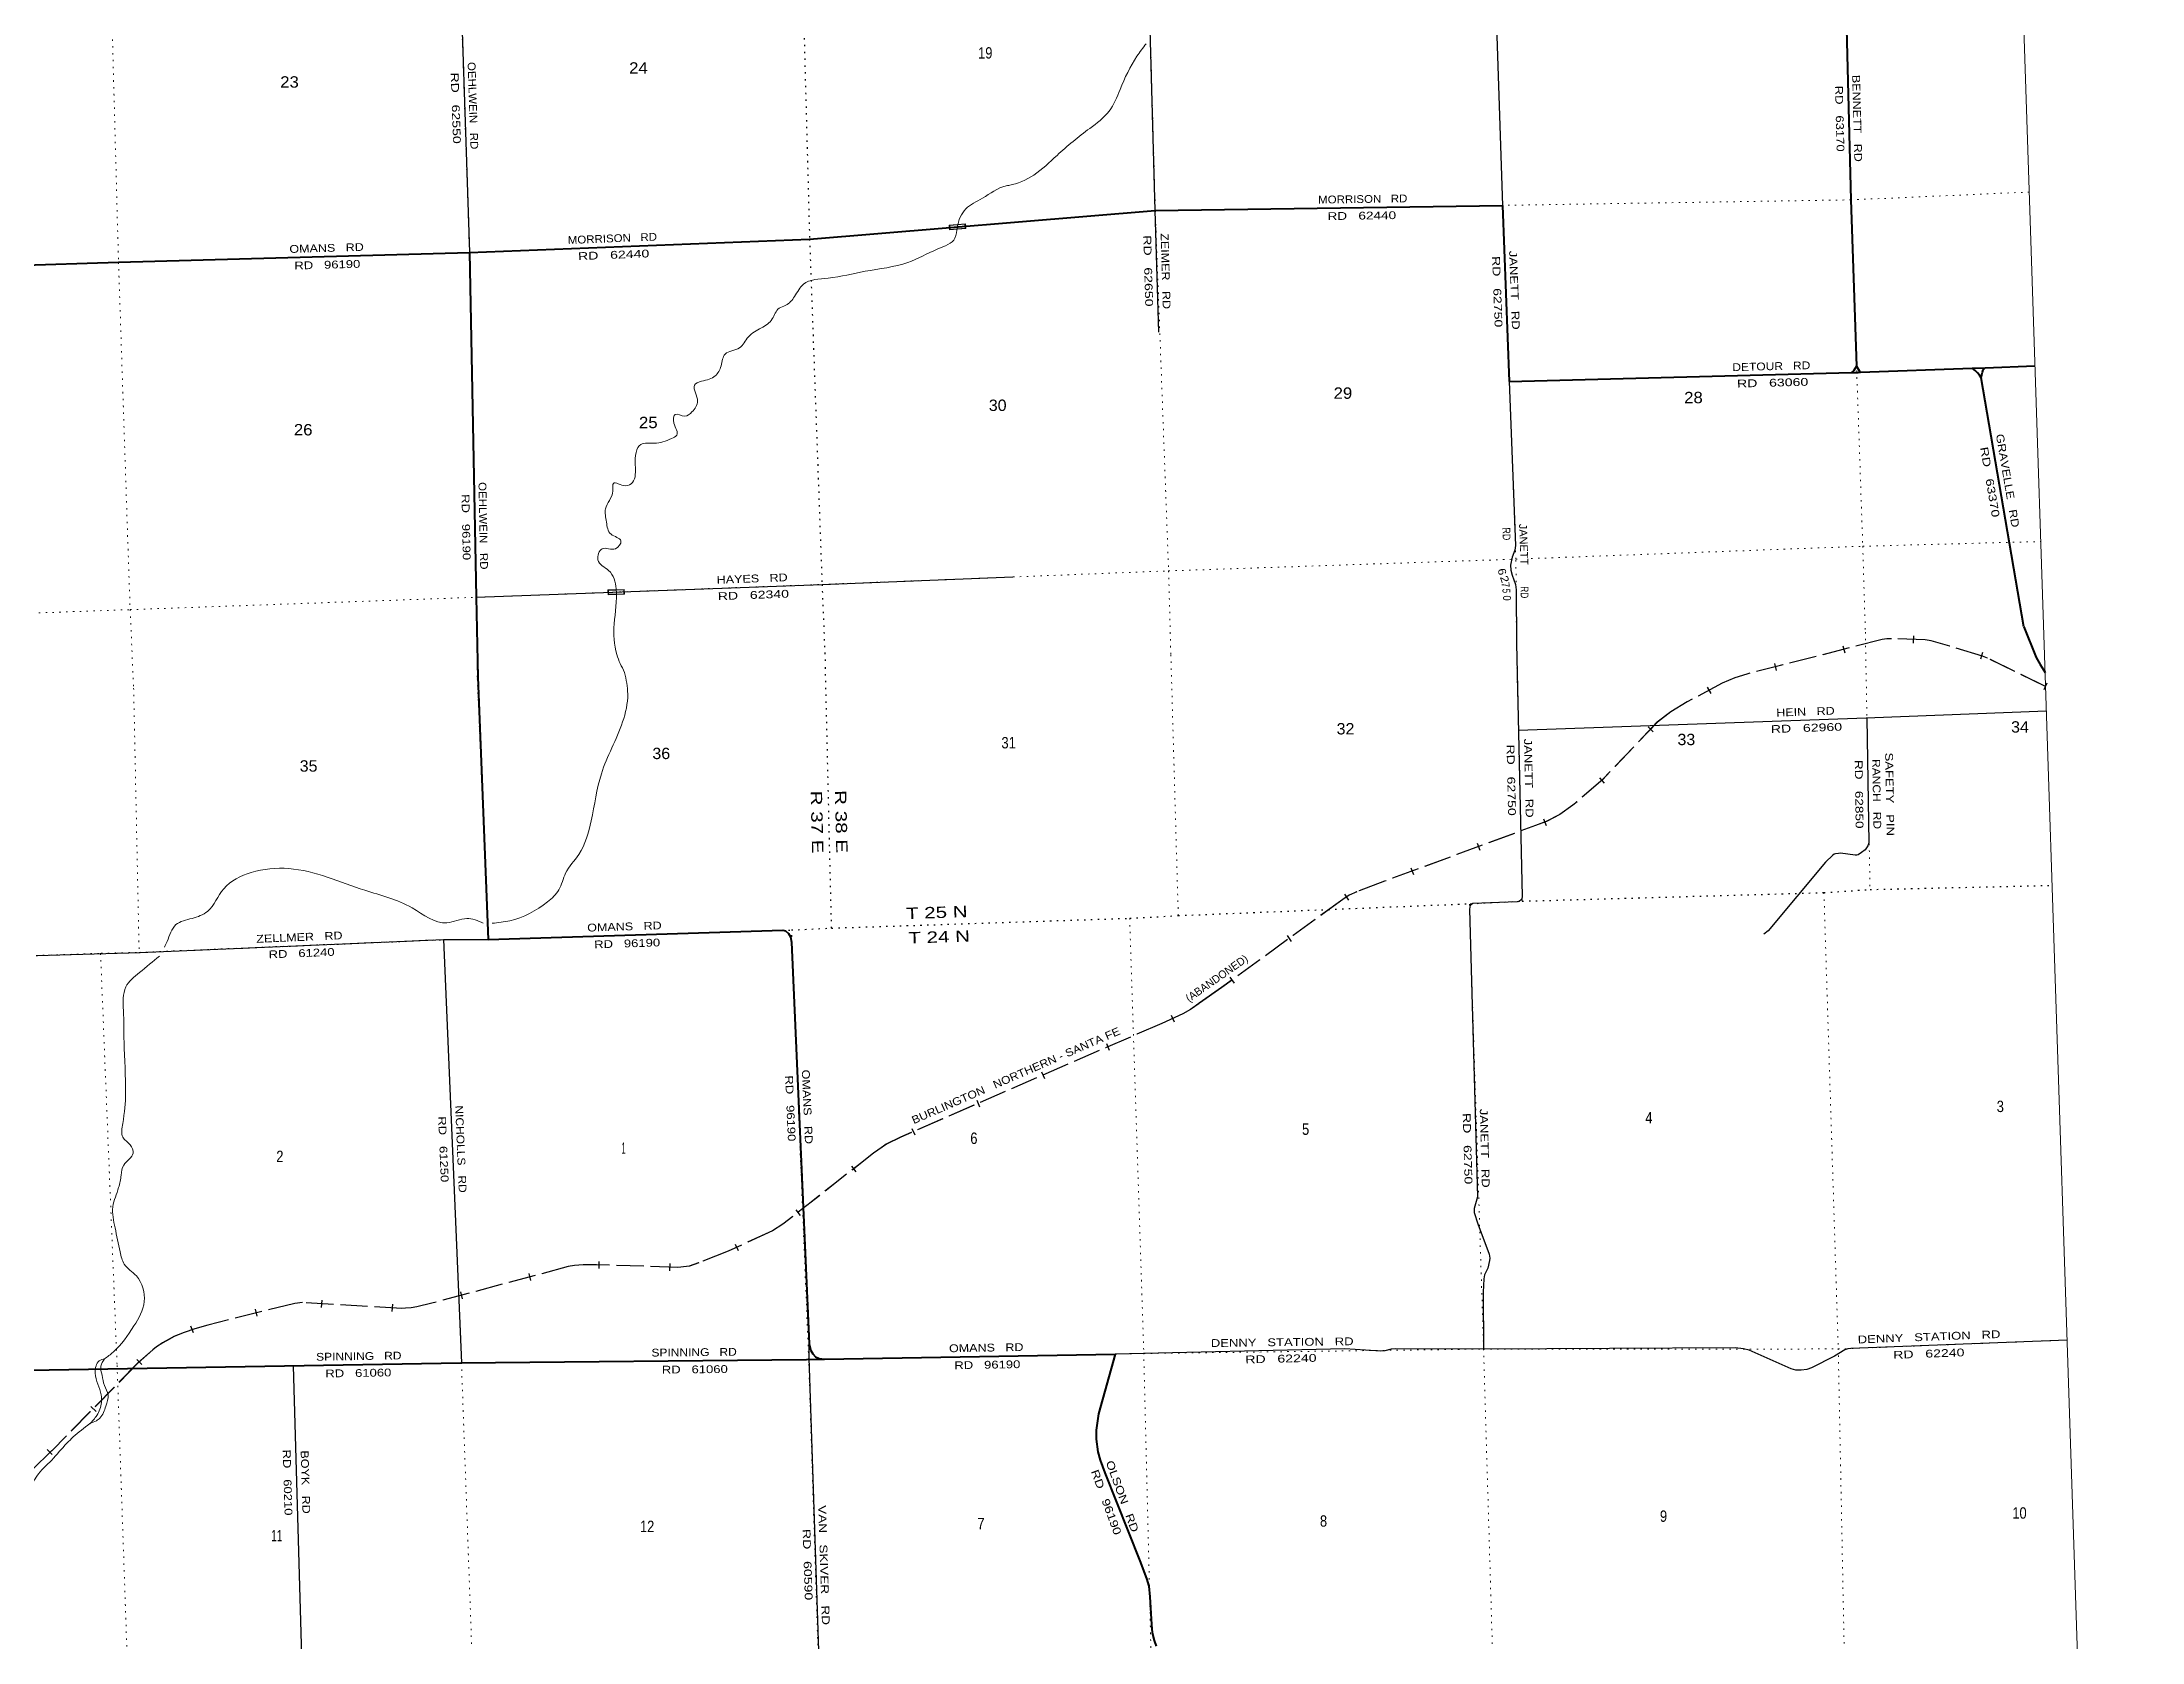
# Model space of a CAD drawing. Header units: feet. Extents: x 493183 to 745759, y 5472 to 195788.
# Drawn here: x 713466 to 745759, y 42535 to 67137 of the extents above; entities that cross this region are included whole.
import ezdxf
from ezdxf.enums import TextEntityAlignment as Align

# ---------------------------------------------------------------- set-up
doc = ezdxf.new("R2010")
doc.units = ezdxf.units.FT
doc.header["$LTSCALE"] = 70
doc.linetypes.add('DOTTED', pattern=[1.5, 0.3, -1.2])
doc.linetypes.add('LONG_DASHED', pattern=[7.5, 6, -1.5])
for name, color, linetype, lineweight in [('26', 7, 'Continuous', 40), ('27', 7, 'Continuous', 13), ('29', 7, 'Continuous', 25), ('31', 7, 'Continuous', 13), ('34', 7, 'Continuous', 25), ('39', 7, 'Continuous', 13), ('4', 7, 'Continuous', 13), ('6', 7, 'DOTTED', 25), ('61', 7, 'Continuous', 13), ('63', 7, 'Continuous', 25), ('7', 7, 'DOTTED', 13)]:
    doc.layers.add(name, color=color, linetype=linetype, lineweight=lineweight)
doc.layers.add('30', color=7, linetype='Continuous')

msp = doc.modelspace()

# ---------------------------------------------------------------- linework, layer by layer
at = {"layer": '26'}
for p, q in [((736028.05, 61917.54), (741293.85, 62053.83)), ((743941.67, 58144.32), (743287.92, 61973.53))]:
    msp.add_line(p, q, dxfattribs=at)
for points in [[(741142.81, 70178.44), (741281.63, 64709.5), (741369.12, 62153.42)], [(730585.32, 64545.76), (730586.22, 64545.83), (735926.95, 64625.37), (736028.05, 61917.54)], [(720038.8, 63901.75), (725269.76, 64106.06), (730586.22, 64545.83)], [(713038.33, 63700.65), (714642.45, 63749.37), (720038.8, 63901.75)], [(720038.8, 63901.75), (720142.83, 58598.9), (720169.24, 57372.12)], [(741369.12, 62153.42), (741325.73, 62087.84), (741313.33, 62071.01), (741293.85, 62053.83)], [(741293.85, 62053.83), (741392.19, 62056.38), (741432.43, 62057.87)], [(741369.12, 62153.42), (741399.23, 62098.92), (741414.29, 62074.55), (741420.93, 62065.69), (741432.43, 62057.87)], [(741432.43, 62057.87), (743145.97, 62121.24), (743345.75, 62128.63), (744113.04, 62157)], [(743287.92, 61973.53), (743257.76, 62015.11), (743230.57, 62048.74), (743193.49, 62087.34), (743145.97, 62121.24)], [(743287.92, 61973.53), (743294.35, 62020.06), (743305.72, 62060.62), (743319.08, 62095.26), (743345.75, 62128.63)], [(743941.67, 58144.32), (744132.98, 57675.02), (744191.96, 57565.43), (744271.22, 57442.16)], [(720169.24, 57372.12), (720328.17, 53337.59), (724857.03, 53481.38), (724900.66, 53468.56), (724943.29, 53431.81), (724975.76, 53376.71), (724994.03, 53298.42), (725264.11, 47120.21), (725290.09, 47015.28), (725317.9, 46965.18), (725359.3, 46921.76), (725418.04, 46892.81), (725497.16, 46882.01)], [(713575.7, 46721.02), (719907.97, 46825.84), (725222.41, 46878.9), (725497.16, 46882.01)], [(725497.16, 46882.01), (729966.22, 46959.26), (729712.29, 46043.66), (729674.02, 45794.77), (729674.02, 45655.6), (729701.83, 45460.76), (729737.86, 45328.82), (729808.7, 45135.61), (730346.94, 43782.53), (730450.57, 43511.78), (730486.26, 43395.49), (730504.21, 43229.3), (730526.32, 42802.63), (730536.33, 42677.37), (730566.69, 42556), (730597.53, 42471.4)], [(703876.36, 46437.28), (709339.44, 46638.93), (713575.7, 46721.02)]]:
    msp.add_lwpolyline(points, dxfattribs=at)
at = {"layer": '29'}
msp.add_line((719641.07, 53335.84), (719916.06, 46826.01), dxfattribs=at)
for points in [[(719698.99, 73652.58), (719857.91, 69306.54), (720038.8, 63901.75)], [(735747.37, 70004.8), (735747.66, 69995.84), (735926.95, 64625.37)], [(730639.66, 62677.4), (730586.22, 64545.83), (730439.6, 69752.14)], [(736028.05, 61917.54), (736123.24, 59394.61), (736113.54, 59325.82), (736074.26, 59213.3), (736048.01, 59095.19), (736055.14, 59017.23), (736074.26, 58940.86), (736124.27, 58797.56), (736134.8, 58712.77), (736139.44, 57888.09)], [(720142.83, 58598.9), (725460.77, 58796.59), (728397.32, 58912.86)], [(736139.44, 57888.09), (736227.65, 53995.92), (736220.85, 53962.21), (736212.45, 53946.45), (736187.27, 53924.41), (736149.89, 53916.61), (735467.08, 53889.06), (735446.48, 53876.11), (735429.69, 53859.31), (735423.4, 53840.41), (735419.8, 53800.72), (735541.45, 49380.81), (735490.55, 49199.66), (735489.25, 49141.07), (735545.47, 48965.56), (735718.19, 48497.64), (735729.79, 48439.5), (735725.59, 48401.7), (735699.25, 48285.26), (735645.85, 48179.12), (735638.49, 48119.84), (735629.39, 47913.85), (735634.28, 47038.95)], [(736169.66, 56554.79), (741516, 56743.01), (744288.24, 56851.92)], [(741526.96, 56741.29), (741558.35, 54821.67), (741543.86, 54775.77), (741524.54, 54744.36), (741500.39, 54717.78), (741445.37, 54673.71), (741395.85, 54639.41), (741372.76, 54633.11), (741348.17, 54634.07), (741125.13, 54662.51), (741091.84, 54661.54), (741047.49, 54656.21), (741026.5, 54647.81), (741004.35, 54632.31), (740891.26, 54527.59), (740008.05, 53470.79), (739943.47, 53418.16)], [(713385.03, 53092.12), (714975.61, 53138.96), (719641, 53337.86), (720328.17, 53337.59)], [(744607.74, 47177.22), (741280.02, 47050.29), (741236.56, 47043.04), (741191.75, 47026.65), (741030.04, 46932.35), (740674.29, 46748.7), (740606.86, 46725.99), (740518.72, 46713.39), (740434.78, 46713.39), (740363.08, 46733.95), (739715.75, 47024.2), (739633.13, 47045.17), (739505.48, 47057.28), (735636.92, 47038.96), (734281.81, 47044.14), (734211.13, 47038.25), (734116.03, 47014.74), (734055.28, 47008.68), (733819.58, 47020.72), (733501.12, 47042.02), (729966.22, 46959.26)], [(725258.87, 47142.84), (725258.87, 46904.65), (725431.42, 41628.13)], [(717327.28, 46783.12), (717621.94, 36606.34)]]:
    msp.add_lwpolyline(points, dxfattribs=at)
at = {"layer": '31'}
for p, q in [((722169.07, 58711.25), (722418.87, 58721.05)), ((722295.44, 58678.68), (722295.42, 58679.07)), ((722418.87, 58721.05), (722421.81, 58646.11))]:
    msp.add_line(p, q, dxfattribs=at)
msp.add_lwpolyline([(722421.81, 58646.11), (722172.01, 58636.31), (722169.07, 58711.25)], dxfattribs=at)
msp.add_lwpolyline([(722411.18, 58712.74), (722177.37, 58703.56), (722179.69, 58644.61), (722413.5, 58653.79)], close=True, dxfattribs=at)
at = {"layer": '34', "linetype": 'LONG_DASHED', "lineweight": 13}
msp.add_lwpolyline([(744275.7, 57231.61), (743384.31, 57668.64), (743307.59, 57698.67), (742518.37, 57934.78), (742424.47, 57946.47), (741907.81, 57966.24), (741837.7, 57963.39), (741764.06, 57953.72), (739682.61, 57422.21), (739497.58, 57363.42), (739303.5, 57282.08), (738763.16, 56994.44), (738511.49, 56842.37), (738304.89, 56681.46), (737465.73, 55801.72), (737005.76, 55404.06), (736804.31, 55262.32), (736598.06, 55154.96), (734109.97, 54235.6), (733682.13, 54073.66), (733566.22, 54020.51), (733467.68, 53955.83), (731605.2, 52602.36), (731255.76, 52356.89), (731124.99, 52266.51), (731009.09, 52198.86), (730684.62, 52050.87), (726669.79, 50303.27), (726447.76, 50193.59), (726250.03, 50053.84), (724856.49, 48961.44), (724699.09, 48860.15), (724017.42, 48549.05), (723563.5, 48371.22), (723419.76, 48318.78), (723243.5, 48299.89), (721994.88, 48337.86), (721788.65, 48340.53), (721655.07, 48328.45), (721556.84, 48311.53), (719457.53, 47747.65), (719226.67, 47690.62), (719142.15, 47676.13), (719053.19, 47669.95), (718997.27, 47668.88), (717948.85, 47730.05), (717469.2, 47757.08), (717354.08, 47746.19), (716015.75, 47412.52), (715813.51, 47354.8), (715652.94, 47299.23), (715495.37, 47236.88), (715422.34, 47197.76), (715319.72, 47139.78), (715224.33, 47074.55), (715168.79, 47028.64), (714943.07, 46830.62), (713615.08, 45476.66)], dxfattribs=at)
at = {"layer": '39'}
for points in [[(722424.58, 57444.36), (722304.98, 57718.46), (722264.26, 58189.02), (722295.34, 58731.05), (722179.45, 59010.95), (722015.66, 59175.95), (722079.62, 59343.96), (722287.24, 59346.18), (722367.28, 59464.38), (722215.94, 59569.34), (722146.06, 59756.23), (722129.99, 59959.4), (722244.11, 60236.35), (722251.74, 60349.66), (722440.66, 60314.81), (722545.54, 60365.4), (722589.35, 60635.52), (722675.78, 60949.71), (722880.75, 60967.96), (723146.15, 61039.07), (723228.73, 61092.81), (723183.09, 61278.65), (723202.09, 61410.57), (723348.41, 61382.09), (723460.71, 61449.12), (723546.98, 61613.99), (723513.63, 61743.82), (723498.96, 61860.27), (723609.49, 61921.17), (723818.04, 62002.12), (723908.73, 62157.07), (723970.12, 62339.11), (724190.27, 62432.63), (724328.73, 62603.61), (724529.02, 62740.73), (724695, 62878.5), (724799.46, 63042.07), (724902.49, 63088.55), (725038.35, 63223.11), (725176.1, 63412.22), (725553.53, 63505.95), (726124.1, 63611.41), (726782.22, 63746.58), (727241.86, 63954.57), (727505.47, 64122.46), (727541.32, 64287.34), (727673.32, 64571.06), (727927.02, 64734.52), (728292.59, 64924.64), (728332.62, 64932.29), (728715.57, 65090.81), (729074.68, 65393.67), (729578.58, 65809.24), (729876.71, 66073.35), (730043.13, 66404.85), (730303.23, 66917.66), (730445.7, 67111.18)], [(722424.58, 57444.36), (722473.05, 57111.65), (722394.25, 56682.22), (722067.96, 55885.2), (721912.66, 55163.45), (721719.61, 54644.2), (721518.22, 54356.48), (721414.52, 54101.69), (721240.53, 53915.5), (720660.91, 53625.36), (720388.73, 53585.67)], [(720248.02, 53589.93), (719999.96, 53659.46), (719691.86, 53594.5), (719156.38, 53823.52), (718432.63, 54093.68), (717260.42, 54428.01), (716682.6, 54365.66), (716260.78, 54118.18), (716008.76, 53768.6), (715774.25, 53661.34), (715525.34, 53565.78), (715389.53, 53308.09), (715350.34, 53221.33)], [(715270.8, 53081.83), (714963.99, 52828.75), (714754.74, 52607.32), (714718.36, 52245.57), (714727.68, 51758.13), (714751.09, 50976.84), (714707.58, 50508.08), (714707.28, 50298.48), (714819.22, 50178.65), (714866.93, 50053), (714723.1, 49867.64), (714683.05, 49713.37), (714644, 49522.85), (714555.48, 49228.18), (714588.54, 48902.61), (714669.11, 48532.01), (714730.54, 48346.29), (714916.63, 48164.02), (715038.13, 47768.35), (714879.32, 47395.16), (714560.32, 46993.34), (714427.93, 46888.09)], [(714200.65, 45891.99), (714309.31, 46019.04), (714380.31, 46218.5), (714377.11, 46335.3), (714322.32, 46499.04), (714285.41, 46671.34), (714296.45, 46782.48), (714344.74, 46856.37), (714428.36, 46888.92)], [(714428.36, 46888.92), (714371.02, 46778.5), (714388.95, 46637.93), (714425.48, 46479.73), (714481.78, 46334.17), (714448.21, 46163.96), (714354.7, 45977.97), (714301.46, 45938.21), (714202.08, 45893.13)], [(714202.08, 45893.13), (713945.8, 45688.75), (713849.22, 45592.12), (713615.36, 45331.44)], [(713615.36, 45331.44), (713386.1, 45085), (713105.26, 44648.82), (712769.22, 44450.87), (712544.77, 44310.16), (712307.11, 43991.89), (712290.2, 43802.15), (712285.59, 43606.69), (712151.72, 43335.4), (711911.88, 42950.62), (711779, 42788.11), (711556.63, 42860.92), (711289.29, 42807.72), (711259.66, 42567.31), (711343.88, 42303.65), (711296.23, 42129.23), (711232.92, 41936.28), (711166.34, 41572.07), (711008.12, 41304.18), (710925.64, 41074.49), (710724.87, 40882.04), (710486.56, 40730.9), (710250.58, 40928.23), (710197.91, 41148.4), (709823.12, 41106.54), (709623.77, 40863.77), (709744, 40613.12), (709787.79, 40493.41), (709680.73, 40275.17), (709583, 39940.37), (709565.27, 39910.16)]]:
    msp.add_spline(points, degree=3, dxfattribs=at)
at = {"layer": '4'}
msp.add_lwpolyline([(493183.04, 189004.41), (524001.53, 189703.99), (554819.03, 190445.97), (585635.48, 191230.33), (616450.81, 192057.09), (647264.99, 192926.23), (678077.93, 193837.75), (708889.59, 194791.66), (739699.91, 195787.95), (745759.19, 12310.89), (714696.49, 11306.43), (683632.43, 10344.71), (652567.07, 9425.72), (621500.49, 8549.46), (590432.73, 7715.93), (559363.85, 6925.15), (528293.91, 6177.1), (497222.97, 5471.78)], close=True, dxfattribs=at)
at = {"layer": '6'}
msp.add_line((725607.98, 53512.46), (725512.16, 57543.49), dxfattribs=at)
for points in [[(723985.47, 103403.6), (724026.54, 101602.97), (724236.46, 96274.08), (724414.41, 90937.86), (724629.58, 85629.35), (724841.56, 80094.72), (725006.71, 74776.15), (725123.58, 69506.1), (725269.76, 64106.06), (725460.77, 58796.59), (725512.16, 57543.49)], [(713374.18, 53091.14), (714374.35, 53124.8), (714959.52, 53138.99), (719641.07, 53335.84), (720328.17, 53337.59), (724989.06, 53483.23), (725608.02, 53512.46), (730191.74, 53663.58), (730939.17, 53704.43), (735430.27, 53887.9), (736229.23, 53926.56), (740867.84, 54057.97), (741576.84, 54105.82), (744376.83, 54169.26)], [(726415.88, 11680.38), (726301.88, 15070.26), (726140.66, 20465.67), (725958.77, 25779.46), (725782.71, 31037.23), (725575.22, 36335.09), (725427.75, 41645.54), (725260.53, 46875.97), (724991.25, 53483.33)]]:
    msp.add_lwpolyline(points, dxfattribs=at)
at = {"layer": '61'}
for p, q in [((727416.8, 64321.43), (727665.85, 64343.24)), ((727544.59, 64294.99), (727544.56, 64295.38)), ((727665.85, 64343.24), (727672.39, 64268.53))]:
    msp.add_line(p, q, dxfattribs=at)
msp.add_lwpolyline([(727672.39, 64268.53), (727423.34, 64246.72), (727416.8, 64321.43)], dxfattribs=at)
msp.add_lwpolyline([(727658.58, 64334.57), (727425.46, 64314.16), (727430.6, 64255.38), (727663.72, 64275.79)], close=True, dxfattribs=at)
at = {"layer": '63'}
for p, q in [((741160.93, 57851.83), (741188.3, 57744.66)), ((742243.31, 58003.94), (742239.08, 57893.41)), ((740106.91, 57582.68), (740134.28, 57475.51)), ((743308.85, 57751), (743277.15, 57645.04)), ((739074.58, 57217.43), (739126.56, 57119.79)), ((744296.94, 57277.44), (744248.25, 57178.12)), ((738163.27, 56606.16), (738243.31, 56529.81)), ((737414.32, 55824.03), (737486.66, 55740.36)), ((736556.86, 55193.57), (736595.2, 55089.82)), ((735536.45, 54816.53), (735574.79, 54712.77)), ((734516.04, 54439.48), (734554.38, 54335.73)), ((733495.63, 54034.58), (733556.32, 53942.11)), ((732611.83, 53396.31), (732676.86, 53306.83)), ((731731.82, 52756.8), (731796.85, 52667.32)), ((730829.45, 52172.43), (730875.35, 52071.79)), ((729834.09, 51735.72), (729878.24, 51634.31)), ((728836.65, 51301.55), (728880.8, 51200.13)), ((727839.21, 50867.38), (727883.36, 50765.96)), ((726841.77, 50433.21), (726885.91, 50331.79)), ((725913.1, 49853.89), (725981.34, 49766.84)), ((725056.96, 49182.76), (725125.2, 49095.71)), ((724126.5, 48654.34), (724172.43, 48553.72)), ((720951.21, 48201.15), (720979.9, 48094.32)), ((722030.66, 48387.3), (722027.3, 48276.74)), ((723117.99, 48354.23), (723114.63, 48243.67)), ((719900.61, 47918.95), (719929.3, 47812.13)), ((716743.64, 47650.92), (716770.4, 47543.6)), ((717767.51, 47790.85), (717761.29, 47680.41)), ((718853.63, 47727.85), (718847.18, 47617.42)), ((715750.83, 47397.65), (715791.53, 47294.8)), ((714921.6, 46877.46), (715000.57, 46800.01)), ((714217.82, 46158.81), (714296.78, 46081.35)), ((713546.61, 45495.34), (713624.28, 45416.59))]:
    msp.add_line(p, q, dxfattribs=at)
at = {"layer": '63', "linetype": 'LONG_DASHED'}
for points in [[(744273.9, 57227.93), (743382.66, 57664.88), (743306.25, 57694.79), (742517.52, 57930.75), (742424.14, 57942.38), (741907.81, 57962.14), (741838.05, 57959.3), (741764.84, 57949.69), (739683.74, 57418.27), (739499, 57359.57), (739305.26, 57278.37), (738765.18, 56990.87), (738513.82, 56838.99), (738307.65, 56678.41), (737468.56, 55798.75), (737008.29, 55400.82), (736806.45, 55258.81), (736599.72, 55151.2), (734111.41, 54231.76), (733683.71, 54069.87), (733568.21, 54016.91), (733470.01, 53952.46), (731607.58, 52599.02), (731258.1, 52353.53), (731127.19, 52263.05), (731010.98, 52195.22), (730686.29, 52047.12), (726671.52, 50299.55), (726449.86, 50190.06), (726252.48, 50050.55), (724858.87, 48958.1), (724701.06, 48856.54), (724019.02, 48545.27), (723564.95, 48367.38), (723420.69, 48314.76), (723243.66, 48295.78), (721994.79, 48333.76), (721788.81, 48336.43), (721655.6, 48324.38), (721557.72, 48307.52), (719458.55, 47743.68), (719227.51, 47686.6), (719142.64, 47672.05), (719053.37, 47665.85), (718997.19, 47664.78), (717948.62, 47725.96), (717469.28, 47752.97), (717354.77, 47742.14), (716016.81, 47408.56), (715814.74, 47350.89), (715654.37, 47295.38), (715497.1, 47233.15), (715424.32, 47194.17), (715321.89, 47136.3), (715226.8, 47071.27), (715171.45, 47025.52), (714945.89, 46827.64), (713618.01, 45473.79)], [(713615.8, 45477.29), (712993.19, 44863.16), (712906.86, 44783.45), (712724.81, 44642.95), (712609.8, 44570.29), (712441.84, 44490.55), (712341.47, 44457.42), (712248.36, 44442.95), (712121.92, 44437.34), (712037.42, 44453.68), (711928.6, 44500.11), (711821.81, 44563.08), (711730.39, 44635.65), (711663.42, 44722.43), (711612.43, 44813.9), (711557.71, 44955.6), (709917.33, 50749.67), (709861.03, 51026.23), (709845.66, 51213.23), (709647.26, 57037.7)]]:
    msp.add_lwpolyline(points, dxfattribs=at)
at = {"layer": '7'}
for p, q in [((736229.23, 53926.56), (736139.44, 57888.09)), ((741504.81, 58064.01), (741576.84, 54105.82)), ((730825.21, 57715.16), (730939.17, 53704.43)), ((714875.24, 57203.57), (714959.52, 53138.99)), ((720328.17, 53337.59), (720159.14, 57371.8))]:
    msp.add_line(p, q, dxfattribs=at)
for points in [[(720159.14, 57371.8), (720145.62, 58673.2), (720038.8, 63901.75), (719859.58, 69270.2), (719661.45, 74658.09), (719476.76, 79909.29), (719295.14, 85441.1), (719141.68, 90770.22), (718940.87, 96123.69), (718800.93, 101467.48), (718736.1, 103235.24)], [(729371.07, 102713.24), (729401.69, 101730.29), (729734.52, 91131.59), (729961.85, 85821.55), (730143.03, 80505.64), (730299.97, 75190.78), (730439.6, 69752.14), (730586.22, 64545.83), (730790.38, 59004.83), (730825.21, 57715.16)], [(713729.75, 94182.53), (713838.63, 90552.95), (713976.97, 85249.45), (714178.52, 79774.94), (714332.65, 74480.15), (714499.52, 69066.8), (714642.45, 63749.37), (714820.55, 58409.12), (714875.24, 57203.57)], [(740833.13, 78757.86), (740886.96, 75598.33), (741142.81, 70178.44), (741281.63, 64709.5), (741465.22, 59383.6), (741504.81, 58064.01)], [(736140.05, 57888.13), (736131.18, 59185.27), (735926.95, 64625.37), (735747.26, 70005.92), (735747.24, 70006.57)], [(744024.78, 64829.67), (741281.63, 64709.5), (735926.95, 64625.37), (730586.22, 64545.83), (725269.76, 64106.06), (720038.8, 63901.75), (714642.45, 63749.37), (713038.33, 63700.64)], [(736366.34, 59194.01), (741465.22, 59383.6), (744202.23, 59456.4)], [(713207.61, 58351.78), (714820.55, 58409.12), (720142.83, 58598.9), (725460.77, 58796.59), (730790.38, 59004.83), (736131.18, 59185.27), (736149.38, 59185.95)], [(740867.84, 54057.97), (741087.95, 47046.77), (741193.06, 41737.33), (741257.66, 36397.79), (741507.59, 31092.11), (741752.01, 25950.78), (742075.13, 20689.7), (742241.82, 18275.95), (742198.03, 15612.52), (742314.74, 12197.41)], [(730191.74, 53663.58), (730408.85, 46982.8), (730536.35, 41663.91), (730663.82, 36419.58), (730847.65, 31027.67), (731077.12, 25806.32), (731286.4, 20513.87), (731438, 15270.21), (731587.41, 11847.31)], [(736917.22, 12020.61), (736927.22, 15494.77), (736678.23, 20620.86), (736409.47, 25924.15), (736153.5, 31220.15), (735965.16, 36473.83), (735789.27, 41773.09), (735634.28, 47038.95), (735415.55, 53887.3)], [(721080.54, 11509.38), (720949.48, 14933.41), (720805.14, 20352.61), (720614.12, 25639.51), (720457.13, 30786.29), (720285, 36265.17), (720105.71, 41564.5), (719916.06, 46826.01), (719646.01, 53284.89)], [(714366.31, 53124.57), (714620.29, 46787.42), (714804.31, 41462.03), (714964.84, 36186.37), (715168.26, 30593.48), (715238.26, 28180.79)], [(713575.7, 46721.02), (714623.74, 46739.6), (719931.55, 46823.66), (725263.53, 46879.59), (730411.05, 46970.96), (735634.28, 47038.95), (741086.11, 47040.67), (744607.74, 47177.22)], [(682586.92, 44883.32), (687714.08, 45060.7), (690413.12, 45264.91), (693317.57, 46125.25), (698635.7, 46288.74), (703876.18, 46439.27), (709338.24, 46638.24), (713575.7, 46721.02)]]:
    msp.add_lwpolyline(points, dxfattribs=at)

# ---------------------------------------------------------------- texts
at = {"layer": '27'}
for s, rotation, width, p in [('BENNETT   RD', 271.454, 1.2, (741302.9, 66630.21)), ('RD   63170', 271.454, 1.25, (741038.12, 66463.66)), ('MORRISON   RD', 0.853, 1.1, (733090.56, 64652.28)), ('RD   62440', 0.853, 1.3, (733234.61, 64398.89)), ('OMANS   RD', 1.617, 1.2, (717271.5, 63893.64)), ('MORRISON   RD', 2.237, 1.1, (721553.22, 64030.8)), ('RD   62440', 2.237, 1.35, (721711.3, 63782.98)), ('RD   96190', 1.617, 1.25, (717347.73, 63638.32)), ('RD   62750', 272.138, 1.35, (735764.86, 63843.3)), ('JANETT   RD', 272.138, 1.25, (736027.15, 63925.34)), ('DETOUR   RD', 1.483, 1.15, (739461.11, 62076.42)), ('RD   63060', 1.483, 1.35, (739532.57, 61823.88)), ('GRAVELLE   RD', 279.689, 1.2, (743511.91, 61100.11)), ('RD   63370', 279.689, 1.35, (743270.1, 60901.08)), ('RD   96190', 271.17, 1.25, (719917.15, 60183.79)), ('OEHLWEIN   RD', 271.124, 1.1, (720178.12, 60368.67)), ('RD   96190', 1.819, 1.25, (721958.88, 53199.98)), ('RD   96190', 272.503, 1.25, (724892.83, 51244.58)), ('SPINNING   RD', 0.948, 1.15, (717682.27, 46859.24)), ('SPINNING   RD', 0.572, 1.15, (722838.18, 46924.2)), ('RD   96190', 0.99, 1.25, (727496.95, 46729.4)), ('RD   61060', 0.948, 1.25, (717824.17, 46603.37)), ('RD   61060', 0.572, 1.25, (722997.78, 46662.5)), ('OLSON   RD', 290.135, 1.25, (729823.13, 45299.61)), ('RD   96190', 290.135, 1.3, (729593.81, 45159.81))]:
    msp.add_text(s, height=120, rotation=rotation, dxfattribs=dict(at, width=width)).set_placement(p)
at = {"layer": '27', "width": 1.2}
for rotation, p in [(1.819, (722424.14, 53476.51)), (272.503, (725174.99, 50761.57)), (0.99, (727987.09, 47000.69))]:
    msp.add_text('OMANS   RD', height=120, rotation=rotation, dxfattribs=at).set_placement(p, align=Align.CENTER)
at = {"layer": '30'}
for s, rotation, width, p in [('RD   62550', 271.917, 1.35, (719750.99, 66665.96)), ('OEHLWEIN   RD', 271.917, 1.1, (720010.91, 66827.76)), ('RD   62650', 271.638, 1.35, (730401.42, 64163.52)), ('ZEIMER   RD', 271.638, 1.2, (730668.23, 64194.8)), ('RD', 272.15, 0.85, (735922.85, 59669.84)), ('JANETT', 272.161, 1.05, (736179.64, 59727.12)), ('HAYES   RD', 2.129, 1.2, (723843.15, 58806.5)), ('RD   62340', 2.129, 1.35, (723860.08, 58554.02)), ('RD', 270.392, 0.8, (736204.03, 58768.4)), ('HEIN   RD', 2.016, 1.2, (740136.82, 56764.5)), ('JANETT   RD', 271.298, 1.25, (736255.37, 56424.08)), ('SAFETY   PIN', 271.043, 1.25, (741809.6, 56209.78)), ('RANCH   RD', 271.043, 1.15, (741610.38, 56110.04)), ('ZELLMER   RD', 2.441, 1.2, (716763.54, 53285.25)), ('NICHOLLS   RD', 272.419, 1.15, (719818.97, 50783.09)), ('JANETT   RD', 271.577, 1.25, (735575.82, 50733.47)), ('DENNY   STATION   RD', 0.746, 1.25, (731440.49, 47071.28)), ('DENNY   STATION   RD', 2.221, 1.25, (741389.84, 47125.52)), ('BOYK   RD', 271.658, 1.2, (717443.72, 45479.64)), ('VAN   SKIVER   RD', 271.831, 1.3, (725402.14, 44637.2))]:
    msp.add_text(s, height=120, rotation=rotation, dxfattribs=dict(at, width=width)).set_placement(p)
for s, rotation, width, p in [('6', 284.056, 1.15, (735861.25, 58977.86)), ('2', 289.238, 1.2, (735901.42, 58857.75)), ('7', 277.079, 0.9, (735913.82, 58781.96)), ('5', 270.322, 0.75, (735924.69, 58697.39)), ('0', 270.322, 0.9, (735934.36, 58586.74)), ('RD   62960', 2.016, 1.35, (740601.48, 56530.24)), ('RD   62750', 271.298, 1.35, (735999.71, 55786.3)), ('RD   62850', 270.789, 1.3, (741349.19, 55569.73)), ('RD   61240', 2.32, 1.25, (717460.32, 53066.84)), ('RD   61250', 272.419, 1.25, (719578.71, 50109.35)), ('RD   62750', 271.577, 1.35, (735328.2, 50119.82)), ('RD   62240', 1.341, 1.35, (732518.95, 46831.85)), ('RD   62240', 2.124, 1.35, (742483.16, 46909.18)), ('RD   60210', 271.658, 1.25, (717182.64, 44986.28)), ('RD   60590', 271.873, 1.35, (725179.56, 43723.47))]:
    msp.add_text(s, height=120, rotation=rotation, dxfattribs=dict(at, width=width)).set_placement(p, align=Align.CENTER)
at = {"layer": '6', "width": 1.35}
for s, rotation, p in [('R 37 E', 271.362, (725296.96, 55140.27)), ('R 38 E', 271.362, (725669.13, 55148.08)), ('T 25 N', 1.888, (727227.9, 53665.93)), ('T 24 N', 1.888, (727264.45, 53289.85))]:
    msp.add_text(s, height=175, rotation=rotation, dxfattribs=at).set_placement(p, align=Align.CENTER)
at = {"layer": '63'}
msp.add_text('(ABANDONED)', height=120, rotation=35.086, dxfattribs=at).set_placement((731565.15, 52691.41), align=Align.CENTER)
at = {"layer": '63', "width": 1.15}
msp.add_text('BURLINGTON   NORTHERN - SANTA FE', height=120, rotation=23.523, dxfattribs=at).set_placement((728465.82, 51190.4), align=Align.CENTER)
at = {"layer": '7'}
for s, width, p in [('19', 0.85, (727860.13, 66882.29)), ('23', 1.1, (717128.73, 66435.38)), ('24', 1.1, (722494, 66650.28)), ('29', 1.1, (733327.83, 61650.49)), ('28', 1.1, (738718.47, 61583.05)), ('25', 1.1, (722646.05, 61199.2)), ('30', 1.05, (728025.48, 61463.69)), ('26', 1.1, (717339.22, 61088.13))]:
    msp.add_text(s, height=175, dxfattribs=dict(at, width=width)).set_placement(p)
for s, width, p in [('32', 1.05, (733510.68, 56489.84)), ('34', 1.05, (743882.81, 56518.57)), ('36', 1.05, (722989.27, 56110.81)), ('31', 0.85, (728330.43, 56275.3)), ('33', 1.05, (738752.51, 56325.18)), ('35', 1.05, (717565.45, 55917.96)), ('3', 0.85, (743580.36, 50683.49)), ('5', 0.85, (732898.04, 50332.98)), ('4', 0.85, (738175.96, 50508.09)), ('2', 0.85, (717123.77, 49914.76)), ('1', 0.4, (722409.94, 50041.95)), ('6', 0.85, (727796.61, 50193.46)), ('10', 0.85, (743875.07, 44431.67)), ('11', 0.65, (717076.69, 44082.9)), ('12', 0.85, (722771.4, 44225.25)), ('7', 0.85, (727904.88, 44268.81)), ('8', 0.85, (733173.06, 44308.66)), ('9', 0.85, (738401.35, 44383.03))]:
    msp.add_text(s, height=175, dxfattribs=dict(at, width=width)).set_placement(p, align=Align.CENTER)

doc.saveas('drawing.dxf')
